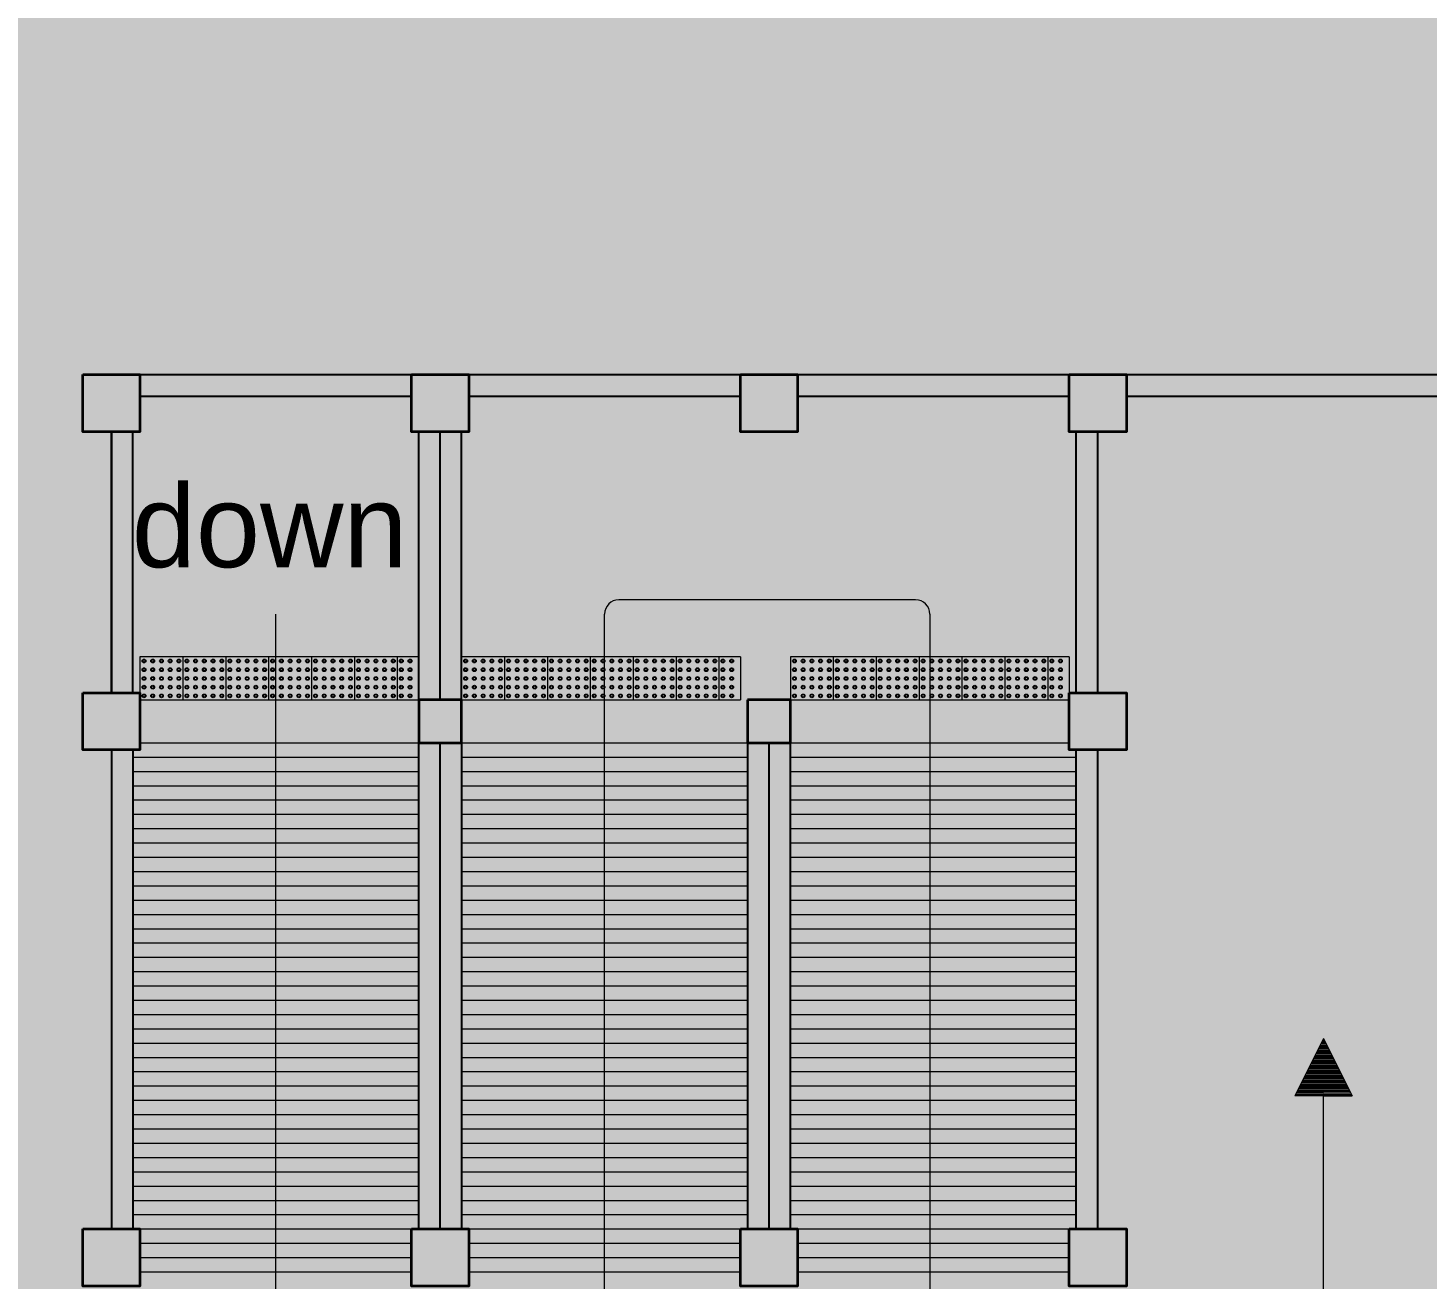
# Model space of a CAD drawing. Header units: millimetres. Extents: x -60 to 576, y -39 to 287.
# Drawn here: x 338.74 to 348.53, y 122.94 to 131.69 of the extents above; entities that cross this region are included whole.
import ezdxf

# ---------------------------------------------------------------- set-up
doc = ezdxf.new("R2010")
doc.units = ezdxf.units.MM
doc.header["$MEASUREMENT"] = 0
doc.layers.add('M-AC-TEXT', color=7, linetype='Continuous')
doc.styles.add('ar-dim-axis', font='romans.shx', dxfattribs={"width": 0.8})
doc.styles.add('OIP FONT', font='GOTHIC.TTF', dxfattribs={"height": 150})
doc.styles.add('SWISSLT175', font='swissl.ttf', dxfattribs={"height": 0.175})
doc.dimstyles.new('ar-dim-axis', dxfattribs={"dimtxt": 350, "dimasz": 250, "dimexe": 75, "dimexo": 75, "dimgap": 200, "dimtad": 1, "dimdec": 0, "dimzin": 12, "dimdsep": 46, "dimtxsty": 'ar-dim-axis', "dimblk": 'ARCHTICK', "dimcen": 120, "dimclrd": 11, "dimclre": 8, "dimclrt": 4, "dimadec": 0, "dimazin": 3, "dimtm": 1, "dimtfac": 1, "dimtdec": 0, "dimtix": 1, "dimtmove": 2, "dimatfit": 3, "dimldrblk": 'ARCHTICK', "dimfxl": 1, "dimtolj": 1, "dimtzin": 0, "dimarcsym": 1})

# ---------------------------------------------------------------- blocks, each defined once
blk = doc.blocks.new('_ARCHTICK')
at = {"color": 0, "linetype": 'ByBlock', "const_width": 0.15}
blk.add_lwpolyline([(-0.5, -0.5), (0.5, 0.5)], dxfattribs=at)

msp = doc.modelspace()

# ---------------------------------------------------------------- linework, layer by layer
at = {"color": 8, "lineweight": 25}
for p, q in [((339.523, 129.2626), (344.123, 129.2626)), ((344.123, 129.2626), (349.423, 129.2626)), ((339.523, 129.1126), (341.423, 129.1126)), ((341.823, 129.1126), (343.723, 129.1126)), ((344.123, 129.1126), (346.023, 129.1126)), ((346.423, 129.1126), (349.423, 129.1126)), ((339.323, 128.8626), (339.323, 127.0376)), ((339.323, 127.0376), (339.323, 128.8626)), ((339.473, 127.0376), (339.473, 128.8626)), ((341.473, 126.9876), (341.473, 128.8626)), ((341.623, 126.9876), (341.623, 128.8626)), ((341.773, 126.9876), (341.773, 128.8626)), ((346.073, 127.0376), (346.073, 128.8626)), ((346.223, 127.0376), (346.223, 128.8626)), ((343.773, 126.9876), (343.773, 123.2876)), ((344.073, 123.2876), (344.073, 126.9876)), ((341.473, 123.2876), (341.473, 126.6876)), ((341.623, 123.2876), (341.623, 126.6876)), ((341.773, 126.6876), (341.773, 123.2876)), ((343.923, 126.6876), (343.923, 123.2876)), ((339.323, 126.6376), (339.323, 123.2876)), ((339.473, 126.6376), (339.473, 123.2876)), ((346.073, 123.2876), (346.073, 126.6376)), ((346.223, 123.2876), (346.223, 126.6376))]:
    msp.add_line(p, q, dxfattribs=at)
at = {"color": 8, "lineweight": 9}
for p, q in [((344.948, 127.6876), (342.873, 127.6876)), ((340.473, 114.6876), (340.473, 127.5876)), ((342.773, 113.6344), (342.773, 127.5876)), ((345.048, 127.5876), (345.048, 113.6344)), ((339.823, 127.2876), (339.523, 127.2876)), ((339.523, 127.2876), (339.523, 126.9876)), ((340.123, 127.2876), (339.823, 127.2876)), ((339.823, 127.2876), (339.823, 126.9876)), ((340.423, 127.2876), (340.123, 127.2876)), ((340.123, 127.2876), (340.123, 126.9876)), ((340.723, 127.2876), (340.423, 127.2876)), ((340.423, 127.2876), (340.423, 126.9876)), ((341.023, 127.2876), (340.723, 127.2876)), ((340.723, 127.2876), (340.723, 126.9876)), ((341.023, 127.2876), (341.023, 126.9876)), ((341.323, 127.2876), (341.023, 127.2876)), ((341.323, 127.2876), (341.323, 126.9876)), ((341.473, 127.2876), (341.323, 127.2876)), ((341.473, 127.2876), (341.473, 126.9876)), ((342.073, 127.2876), (341.773, 127.2876)), ((341.773, 127.2876), (341.773, 126.9876)), ((342.373, 127.2876), (342.073, 127.2876)), ((342.073, 127.2876), (342.073, 126.9876)), ((342.673, 127.2876), (342.373, 127.2876)), ((342.373, 127.2876), (342.373, 126.9876)), ((342.973, 127.2876), (342.673, 127.2876)), ((342.673, 127.2876), (342.673, 126.9876)), ((343.273, 127.2876), (342.973, 127.2876)), ((342.973, 127.2876), (342.973, 126.9876)), ((343.573, 127.2876), (343.273, 127.2876)), ((343.273, 127.2876), (343.273, 126.9876)), ((343.723, 127.2876), (343.573, 127.2876)), ((343.573, 127.2876), (343.573, 126.9876)), ((343.723, 127.2876), (343.723, 126.9876)), ((344.373, 127.2876), (344.073, 127.2876)), ((344.073, 127.2876), (344.073, 126.9876)), ((344.673, 127.2876), (344.373, 127.2876)), ((344.373, 127.2876), (344.373, 126.9876)), ((344.973, 127.2876), (344.673, 127.2876)), ((344.673, 127.2876), (344.673, 126.9876)), ((345.273, 127.2876), (344.973, 127.2876)), ((344.973, 127.2876), (344.973, 126.9876)), ((345.573, 127.2876), (345.273, 127.2876)), ((345.273, 127.2876), (345.273, 126.9876)), ((345.873, 127.2876), (345.573, 127.2876)), ((345.573, 127.2876), (345.573, 126.9876)), ((346.023, 127.2876), (345.873, 127.2876)), ((345.873, 127.2876), (345.873, 126.9876)), ((346.023, 127.2876), (346.023, 126.9876)), ((339.523, 126.9876), (339.823, 126.9876)), ((339.823, 126.9876), (340.123, 126.9876)), ((340.123, 126.9876), (340.423, 126.9876)), ((340.423, 126.9876), (340.723, 126.9876)), ((340.723, 126.9876), (341.023, 126.9876)), ((341.023, 126.9876), (341.323, 126.9876)), ((341.323, 126.9876), (341.623, 126.9876)), ((341.773, 126.9876), (342.073, 126.9876)), ((342.073, 126.9876), (342.373, 126.9876)), ((342.373, 126.9876), (342.673, 126.9876)), ((342.673, 126.9876), (342.973, 126.9876)), ((342.973, 126.9876), (343.273, 126.9876)), ((343.273, 126.9876), (343.723, 126.9876)), ((344.073, 126.9876), (344.373, 126.9876)), ((344.373, 126.9876), (344.673, 126.9876)), ((344.673, 126.9876), (344.973, 126.9876)), ((344.973, 126.9876), (345.273, 126.9876)), ((345.273, 126.9876), (345.573, 126.9876)), ((345.573, 126.9876), (346.023, 126.9876)), ((339.523, 126.6876), (341.473, 126.6876)), ((341.773, 126.6876), (343.773, 126.6876)), ((344.073, 126.6876), (346.023, 126.6876)), ((339.473, 126.5876), (341.473, 126.5876)), ((341.773, 126.5876), (343.773, 126.5876)), ((344.073, 126.5876), (346.073, 126.5876)), ((339.473, 126.4876), (341.473, 126.4876)), ((341.773, 126.4876), (343.773, 126.4876)), ((344.073, 126.4876), (346.073, 126.4876)), ((339.473, 126.3876), (341.473, 126.3876)), ((341.773, 126.3876), (343.773, 126.3876)), ((344.073, 126.3876), (346.073, 126.3876)), ((339.473, 126.2876), (341.473, 126.2876)), ((341.773, 126.2876), (343.773, 126.2876)), ((344.073, 126.2876), (346.073, 126.2876)), ((339.473, 126.1876), (341.473, 126.1876)), ((341.773, 126.1876), (343.773, 126.1876)), ((344.073, 126.1876), (346.073, 126.1876)), ((339.473, 126.0876), (341.473, 126.0876)), ((341.773, 126.0876), (343.773, 126.0876)), ((344.073, 126.0876), (346.073, 126.0876)), ((339.473, 125.9876), (341.473, 125.9876)), ((341.773, 125.9876), (343.773, 125.9876)), ((344.073, 125.9876), (346.073, 125.9876)), ((339.473, 125.8876), (341.473, 125.8876)), ((341.773, 125.8876), (343.773, 125.8876)), ((344.073, 125.8876), (346.073, 125.8876)), ((339.473, 125.7876), (341.473, 125.7876)), ((341.773, 125.7876), (343.773, 125.7876)), ((344.073, 125.7876), (346.073, 125.7876)), ((339.473, 125.6876), (341.473, 125.6876)), ((341.773, 125.6876), (343.773, 125.6876)), ((344.073, 125.6876), (346.073, 125.6876)), ((339.473, 125.5876), (341.473, 125.5876)), ((341.773, 125.5876), (343.773, 125.5876)), ((344.073, 125.5876), (346.073, 125.5876)), ((339.473, 125.4876), (341.473, 125.4876)), ((341.773, 125.4876), (343.773, 125.4876)), ((344.073, 125.4876), (346.073, 125.4876)), ((339.473, 125.3876), (341.473, 125.3876)), ((341.773, 125.3876), (343.773, 125.3876)), ((344.073, 125.3876), (346.073, 125.3876)), ((339.473, 125.2876), (341.473, 125.2876)), ((341.773, 125.2876), (343.773, 125.2876)), ((344.073, 125.2876), (346.073, 125.2876)), ((339.473, 125.1876), (341.473, 125.1876)), ((341.773, 125.1876), (343.773, 125.1876)), ((344.073, 125.1876), (346.073, 125.1876)), ((339.473, 125.0876), (341.473, 125.0876)), ((341.773, 125.0876), (343.773, 125.0876)), ((344.073, 125.0876), (346.073, 125.0876)), ((339.473, 124.9876), (341.473, 124.9876)), ((341.773, 124.9876), (343.773, 124.9876)), ((344.073, 124.9876), (346.073, 124.9876)), ((339.473, 124.8876), (341.473, 124.8876)), ((341.773, 124.8876), (343.773, 124.8876)), ((344.073, 124.8876), (346.073, 124.8876)), ((339.473, 124.7876), (341.473, 124.7876)), ((341.773, 124.7876), (343.773, 124.7876)), ((344.073, 124.7876), (346.073, 124.7876)), ((339.473, 124.6876), (341.473, 124.6876)), ((341.773, 124.6876), (343.773, 124.6876)), ((344.073, 124.6876), (346.073, 124.6876)), ((339.473, 124.5876), (341.473, 124.5876)), ((341.773, 124.5876), (343.773, 124.5876)), ((344.073, 124.5876), (346.073, 124.5876)), ((347.8027, 124.619), (347.6027, 124.219)), ((347.8027, 124.589), (347.7877, 124.589)), ((347.8027, 124.599), (347.7927, 124.599)), ((347.8027, 124.609), (347.7977, 124.609)), ((347.8027, 124.619), (348.0027, 124.219)), ((347.8077, 124.609), (347.8027, 124.609)), ((347.8127, 124.599), (347.8027, 124.599)), ((347.8177, 124.589), (347.8027, 124.589)), ((339.473, 124.4876), (341.473, 124.4876)), ((341.773, 124.4876), (343.773, 124.4876)), ((344.073, 124.4876), (346.073, 124.4876)), ((347.8027, 124.489), (347.7377, 124.489)), ((347.8027, 124.499), (347.7427, 124.499)), ((347.8027, 124.509), (347.7477, 124.509)), ((347.8027, 124.519), (347.7527, 124.519)), ((347.8027, 124.529), (347.7577, 124.529)), ((347.8027, 124.539), (347.7627, 124.539)), ((347.8027, 124.549), (347.7677, 124.549)), ((347.8027, 124.559), (347.7727, 124.559)), ((347.8027, 124.569), (347.7777, 124.569)), ((347.8027, 124.579), (347.7827, 124.579)), ((347.8227, 124.579), (347.8027, 124.579)), ((347.8277, 124.569), (347.8027, 124.569)), ((347.8327, 124.559), (347.8027, 124.559)), ((347.8377, 124.549), (347.8027, 124.549)), ((347.8427, 124.539), (347.8027, 124.539)), ((347.8477, 124.529), (347.8027, 124.529)), ((347.8527, 124.519), (347.8027, 124.519)), ((347.8577, 124.509), (347.8027, 124.509)), ((347.8627, 124.499), (347.8027, 124.499)), ((347.8677, 124.489), (347.8027, 124.489)), ((347.8027, 124.399), (347.6927, 124.399)), ((347.8027, 124.409), (347.6977, 124.409)), ((347.8027, 124.419), (347.7027, 124.419)), ((347.8027, 124.429), (347.7077, 124.429)), ((347.8027, 124.439), (347.7127, 124.439)), ((347.8027, 124.449), (347.7177, 124.449)), ((347.8027, 124.459), (347.7227, 124.459)), ((347.8027, 124.469), (347.7277, 124.469)), ((347.8027, 124.479), (347.7327, 124.479)), ((347.8727, 124.479), (347.8027, 124.479)), ((347.8777, 124.469), (347.8027, 124.469)), ((347.8827, 124.459), (347.8027, 124.459)), ((347.8877, 124.449), (347.8027, 124.449)), ((347.8927, 124.439), (347.8027, 124.439)), ((347.8977, 124.429), (347.8027, 124.429)), ((347.9027, 124.419), (347.8027, 124.419)), ((347.9077, 124.409), (347.8027, 124.409)), ((347.9127, 124.399), (347.8027, 124.399)), ((339.473, 124.3876), (341.473, 124.3876)), ((341.773, 124.3876), (343.773, 124.3876)), ((344.073, 124.3876), (346.073, 124.3876)), ((347.8027, 124.299), (347.6427, 124.299)), ((347.8027, 124.309), (347.6477, 124.309)), ((347.8027, 124.309), (347.6477, 124.309)), ((347.8027, 124.319), (347.6527, 124.319)), ((347.8027, 124.329), (347.6577, 124.329)), ((347.8027, 124.339), (347.6627, 124.339)), ((347.8027, 124.349), (347.6677, 124.349)), ((347.8027, 124.359), (347.6727, 124.359)), ((347.8027, 124.369), (347.6777, 124.369)), ((347.8027, 124.379), (347.6827, 124.379)), ((347.8027, 124.389), (347.6877, 124.389)), ((347.9177, 124.389), (347.8027, 124.389)), ((347.9227, 124.379), (347.8027, 124.379)), ((347.9277, 124.369), (347.8027, 124.369)), ((347.9327, 124.359), (347.8027, 124.359)), ((347.9377, 124.349), (347.8027, 124.349)), ((347.9427, 124.339), (347.8027, 124.339)), ((347.9477, 124.329), (347.8027, 124.329)), ((347.9527, 124.319), (347.8027, 124.319)), ((347.9577, 124.309), (347.8027, 124.309)), ((347.9577, 124.309), (347.8027, 124.309)), ((347.9627, 124.299), (347.8027, 124.299)), ((339.473, 124.2876), (341.473, 124.2876)), ((341.773, 124.2876), (343.773, 124.2876)), ((344.073, 124.2876), (346.073, 124.2876)), ((347.8027, 124.219), (347.6027, 124.219)), ((347.8027, 124.229), (347.6077, 124.229)), ((347.8027, 124.239), (347.6127, 124.239)), ((347.8027, 124.249), (347.6177, 124.249)), ((347.8027, 124.259), (347.6227, 124.259)), ((347.8027, 124.269), (347.6277, 124.269)), ((347.8027, 124.279), (347.6327, 124.279)), ((347.8027, 124.289), (347.6377, 124.289)), ((347.9677, 124.289), (347.8027, 124.289)), ((347.9727, 124.279), (347.8027, 124.279)), ((347.9777, 124.269), (347.8027, 124.269)), ((347.9827, 124.259), (347.8027, 124.259)), ((347.9877, 124.249), (347.8027, 124.249)), ((347.8027, 124.239), (347.9927, 124.239)), ((347.8027, 124.229), (347.9977, 124.229)), ((347.8027, 116.9013), (347.8027, 124.219)), ((347.8027, 124.219), (348.0027, 124.219)), ((339.473, 124.1876), (341.473, 124.1876)), ((341.773, 124.1876), (343.773, 124.1876)), ((344.073, 124.1876), (346.073, 124.1876)), ((339.473, 124.0876), (341.473, 124.0876)), ((341.773, 124.0876), (343.773, 124.0876)), ((344.073, 124.0876), (346.073, 124.0876)), ((339.473, 123.9876), (341.473, 123.9876)), ((341.773, 123.9876), (343.773, 123.9876)), ((344.073, 123.9876), (346.073, 123.9876)), ((339.473, 123.8876), (341.473, 123.8876)), ((341.773, 123.8876), (343.773, 123.8876)), ((344.073, 123.8876), (346.073, 123.8876)), ((339.473, 123.7876), (341.473, 123.7876)), ((341.773, 123.7876), (343.773, 123.7876)), ((344.073, 123.7876), (346.073, 123.7876)), ((339.473, 123.6876), (341.473, 123.6876)), ((341.773, 123.6876), (343.773, 123.6876)), ((344.073, 123.6876), (346.073, 123.6876)), ((339.473, 123.5876), (341.473, 123.5876)), ((341.773, 123.5876), (343.773, 123.5876)), ((344.073, 123.5876), (346.073, 123.5876)), ((339.473, 123.4876), (341.473, 123.4876)), ((341.773, 123.4876), (343.773, 123.4876)), ((344.073, 123.4876), (346.073, 123.4876)), ((339.473, 123.3876), (341.473, 123.3876)), ((341.773, 123.3876), (343.773, 123.3876)), ((344.073, 123.3876), (346.073, 123.3876)), ((339.473, 123.2876), (341.473, 123.2876)), ((341.773, 123.2876), (343.773, 123.2876)), ((344.073, 123.2876), (346.073, 123.2876)), ((339.523, 123.1876), (341.423, 123.1876)), ((341.823, 123.1876), (343.723, 123.1876)), ((344.123, 123.1876), (346.023, 123.1876)), ((339.523, 123.0876), (341.423, 123.0876)), ((341.823, 123.0876), (343.723, 123.0876)), ((344.123, 123.0876), (346.023, 123.0876)), ((339.523, 122.9876), (341.423, 122.9876)), ((341.823, 122.9876), (343.723, 122.9876)), ((344.123, 122.9876), (346.023, 122.9876))]:
    msp.add_line(p, q, dxfattribs=at)
at = {"color": 8, "lineweight": 35}
for p, q in [((341.773, 126.9876), (341.473, 126.9876)), ((341.473, 126.9876), (341.473, 126.6876)), ((341.773, 126.6876), (341.773, 126.9876)), ((344.073, 126.9876), (343.773, 126.9876)), ((343.773, 126.9876), (343.773, 126.6876)), ((344.073, 126.6876), (344.073, 126.9876)), ((341.473, 126.6876), (341.773, 126.6876)), ((341.473, 126.6876), (341.773, 126.6876)), ((343.773, 126.6876), (344.073, 126.6876))]:
    msp.add_line(p, q, dxfattribs=at)
for points in [[(339.123, 129.2626), (339.523, 129.2626), (339.523, 128.8626), (339.123, 128.8626)], [(341.423, 129.2626), (341.823, 129.2626), (341.823, 128.8626), (341.423, 128.8626)], [(343.723, 129.2626), (344.123, 129.2626), (344.123, 128.8626), (343.723, 128.8626)], [(346.023, 129.2626), (346.423, 129.2626), (346.423, 128.8626), (346.023, 128.8626)], [(339.123, 127.0376), (339.523, 127.0376), (339.523, 126.6376), (339.123, 126.6376)], [(346.023, 127.0376), (346.423, 127.0376), (346.423, 126.6376), (346.023, 126.6376)], [(339.123, 123.2876), (339.523, 123.2876), (339.523, 122.8876), (339.123, 122.8876)], [(341.423, 123.2876), (341.823, 123.2876), (341.823, 122.8876), (341.423, 122.8876)], [(343.723, 123.2876), (344.123, 123.2876), (344.123, 122.8876), (343.723, 122.8876)], [(346.023, 123.2876), (346.423, 123.2876), (346.423, 122.8876), (346.023, 122.8876)]]:
    msp.add_lwpolyline(points, close=True, dxfattribs=at)
at = {"color": 8, "lineweight": 9}
for centre, radius in [((339.551, 127.2596), 0.013), ((339.551, 127.2596), 0.009), ((339.612, 127.2596), 0.013), ((339.612, 127.2596), 0.009), ((339.673, 127.2596), 0.013), ((339.673, 127.2596), 0.009), ((339.734, 127.2596), 0.013), ((339.734, 127.2596), 0.009), ((339.795, 127.2596), 0.013), ((339.795, 127.2596), 0.009), ((339.851, 127.2596), 0.013), ((339.851, 127.2596), 0.009), ((339.912, 127.2596), 0.013), ((339.912, 127.2596), 0.009), ((339.973, 127.2596), 0.013), ((339.973, 127.2596), 0.009), ((340.034, 127.2596), 0.013), ((340.034, 127.2596), 0.009), ((340.095, 127.2596), 0.013), ((340.095, 127.2596), 0.009), ((340.151, 127.2596), 0.013), ((340.151, 127.2596), 0.009), ((340.212, 127.2596), 0.013), ((340.212, 127.2596), 0.009), ((340.273, 127.2596), 0.013), ((340.273, 127.2596), 0.009), ((340.334, 127.2596), 0.013), ((340.334, 127.2596), 0.009), ((340.395, 127.2596), 0.013), ((340.395, 127.2596), 0.009), ((340.451, 127.2596), 0.013), ((340.451, 127.2596), 0.009), ((340.512, 127.2596), 0.013), ((340.512, 127.2596), 0.009), ((340.573, 127.2596), 0.013), ((340.573, 127.2596), 0.009), ((340.634, 127.2596), 0.013), ((340.634, 127.2596), 0.009), ((340.695, 127.2596), 0.013), ((340.695, 127.2596), 0.009), ((340.751, 127.2596), 0.013), ((340.751, 127.2596), 0.009), ((340.812, 127.2596), 0.013), ((340.812, 127.2596), 0.009), ((340.873, 127.2596), 0.013), ((340.873, 127.2596), 0.009), ((340.934, 127.2596), 0.013), ((340.934, 127.2596), 0.009), ((340.995, 127.2596), 0.013), ((340.995, 127.2596), 0.009), ((341.051, 127.2596), 0.013), ((341.051, 127.2596), 0.009), ((341.112, 127.2596), 0.013), ((341.112, 127.2596), 0.009), ((341.173, 127.2596), 0.013), ((341.173, 127.2596), 0.009), ((341.234, 127.2596), 0.013), ((341.234, 127.2596), 0.009), ((341.295, 127.2596), 0.013), ((341.295, 127.2596), 0.009), ((341.351, 127.2596), 0.013), ((341.351, 127.2596), 0.009), ((341.412, 127.2596), 0.013), ((341.412, 127.2596), 0.009), ((341.801, 127.2596), 0.013), ((341.801, 127.2596), 0.009), ((341.862, 127.2596), 0.013), ((341.862, 127.2596), 0.009), ((341.923, 127.2596), 0.013), ((341.923, 127.2596), 0.009), ((341.984, 127.2596), 0.013), ((341.984, 127.2596), 0.009), ((342.045, 127.2596), 0.013), ((342.045, 127.2596), 0.009), ((342.101, 127.2596), 0.013), ((342.101, 127.2596), 0.009), ((342.162, 127.2596), 0.013), ((342.162, 127.2596), 0.009), ((342.223, 127.2596), 0.013), ((342.223, 127.2596), 0.009), ((342.284, 127.2596), 0.013), ((342.284, 127.2596), 0.009), ((342.345, 127.2596), 0.013), ((342.345, 127.2596), 0.009), ((342.401, 127.2596), 0.013), ((342.401, 127.2596), 0.009), ((342.462, 127.2596), 0.013), ((342.462, 127.2596), 0.009), ((342.523, 127.2596), 0.013), ((342.523, 127.2596), 0.009), ((342.584, 127.2596), 0.013), ((342.584, 127.2596), 0.009), ((342.645, 127.2596), 0.013), ((342.645, 127.2596), 0.009), ((342.701, 127.2596), 0.013), ((342.701, 127.2596), 0.009), ((342.762, 127.2596), 0.013), ((342.762, 127.2596), 0.009), ((342.823, 127.2596), 0.013), ((342.823, 127.2596), 0.009), ((342.884, 127.2596), 0.013), ((342.884, 127.2596), 0.009), ((342.945, 127.2596), 0.013), ((342.945, 127.2596), 0.009), ((343.001, 127.2596), 0.013), ((343.001, 127.2596), 0.009), ((343.062, 127.2596), 0.013), ((343.062, 127.2596), 0.009), ((343.123, 127.2596), 0.013), ((343.123, 127.2596), 0.009), ((343.184, 127.2596), 0.013), ((343.184, 127.2596), 0.009), ((343.245, 127.2596), 0.013), ((343.245, 127.2596), 0.009), ((343.301, 127.2596), 0.013), ((343.301, 127.2596), 0.009), ((343.362, 127.2596), 0.013), ((343.362, 127.2596), 0.009), ((343.423, 127.2596), 0.013), ((343.423, 127.2596), 0.009), ((343.484, 127.2596), 0.013), ((343.484, 127.2596), 0.009), ((343.545, 127.2596), 0.013), ((343.545, 127.2596), 0.009), ((343.601, 127.2596), 0.013), ((343.601, 127.2596), 0.009), ((343.662, 127.2596), 0.013), ((343.662, 127.2596), 0.009), ((344.101, 127.2596), 0.013), ((344.101, 127.2596), 0.009), ((344.162, 127.2596), 0.013), ((344.162, 127.2596), 0.009), ((344.223, 127.2596), 0.013), ((344.223, 127.2596), 0.009), ((344.284, 127.2596), 0.013), ((344.284, 127.2596), 0.009), ((344.345, 127.2596), 0.013), ((344.345, 127.2596), 0.009), ((344.401, 127.2596), 0.013), ((344.401, 127.2596), 0.009), ((344.462, 127.2596), 0.013), ((344.462, 127.2596), 0.009), ((344.523, 127.2596), 0.013), ((344.523, 127.2596), 0.009), ((344.584, 127.2596), 0.013), ((344.584, 127.2596), 0.009), ((344.645, 127.2596), 0.013), ((344.645, 127.2596), 0.009), ((344.701, 127.2596), 0.013), ((344.701, 127.2596), 0.009), ((344.762, 127.2596), 0.013), ((344.762, 127.2596), 0.009), ((344.823, 127.2596), 0.013), ((344.823, 127.2596), 0.009), ((344.884, 127.2596), 0.013), ((344.884, 127.2596), 0.009), ((344.945, 127.2596), 0.013), ((344.945, 127.2596), 0.009), ((345.001, 127.2596), 0.013), ((345.001, 127.2596), 0.009), ((345.062, 127.2596), 0.013), ((345.062, 127.2596), 0.009), ((345.123, 127.2596), 0.013), ((345.123, 127.2596), 0.009), ((345.184, 127.2596), 0.013), ((345.184, 127.2596), 0.009), ((345.245, 127.2596), 0.013), ((345.245, 127.2596), 0.009), ((345.301, 127.2596), 0.013), ((345.301, 127.2596), 0.009), ((345.362, 127.2596), 0.013), ((345.362, 127.2596), 0.009), ((345.423, 127.2596), 0.013), ((345.423, 127.2596), 0.009), ((345.484, 127.2596), 0.013), ((345.484, 127.2596), 0.009), ((345.545, 127.2596), 0.013), ((345.545, 127.2596), 0.009), ((345.601, 127.2596), 0.013), ((345.601, 127.2596), 0.009), ((345.662, 127.2596), 0.013), ((345.662, 127.2596), 0.009), ((345.723, 127.2596), 0.013), ((345.723, 127.2596), 0.009), ((345.784, 127.2596), 0.013), ((345.784, 127.2596), 0.009), ((345.845, 127.2596), 0.013), ((345.845, 127.2596), 0.009), ((345.901, 127.2596), 0.013), ((345.901, 127.2596), 0.009), ((345.962, 127.2596), 0.013), ((345.962, 127.2596), 0.009), ((339.551, 127.1986), 0.013), ((339.551, 127.1376), 0.013), ((339.551, 127.1986), 0.009), ((339.551, 127.1376), 0.009), ((339.612, 127.1986), 0.013), ((339.612, 127.1376), 0.013), ((339.612, 127.1986), 0.009), ((339.612, 127.1376), 0.009), ((339.673, 127.1986), 0.013), ((339.673, 127.1376), 0.013), ((339.673, 127.1986), 0.009), ((339.673, 127.1376), 0.009), ((339.734, 127.1986), 0.013), ((339.734, 127.1376), 0.013), ((339.734, 127.1986), 0.009), ((339.734, 127.1376), 0.009), ((339.795, 127.1986), 0.013), ((339.795, 127.1376), 0.013), ((339.795, 127.1986), 0.009), ((339.795, 127.1376), 0.009), ((339.851, 127.1986), 0.013), ((339.851, 127.1376), 0.013), ((339.851, 127.1986), 0.009), ((339.851, 127.1376), 0.009), ((339.912, 127.1986), 0.013), ((339.912, 127.1376), 0.013), ((339.912, 127.1986), 0.009), ((339.912, 127.1376), 0.009), ((339.973, 127.1986), 0.013), ((339.973, 127.1376), 0.013), ((339.973, 127.1986), 0.009), ((339.973, 127.1376), 0.009), ((340.034, 127.1986), 0.013), ((340.034, 127.1376), 0.013), ((340.034, 127.1986), 0.009), ((340.034, 127.1376), 0.009), ((340.095, 127.1986), 0.013), ((340.095, 127.1376), 0.013), ((340.095, 127.1986), 0.009), ((340.095, 127.1376), 0.009), ((340.151, 127.1986), 0.013), ((340.151, 127.1376), 0.013), ((340.151, 127.1986), 0.009), ((340.151, 127.1376), 0.009), ((340.212, 127.1986), 0.013), ((340.212, 127.1376), 0.013), ((340.212, 127.1986), 0.009), ((340.212, 127.1376), 0.009), ((340.273, 127.1986), 0.013), ((340.273, 127.1376), 0.013), ((340.273, 127.1986), 0.009), ((340.273, 127.1376), 0.009), ((340.334, 127.1986), 0.013), ((340.334, 127.1376), 0.013), ((340.334, 127.1986), 0.009), ((340.334, 127.1376), 0.009), ((340.395, 127.1986), 0.013), ((340.395, 127.1376), 0.013), ((340.395, 127.1986), 0.009), ((340.395, 127.1376), 0.009), ((340.451, 127.1986), 0.013), ((340.451, 127.1376), 0.013), ((340.451, 127.1986), 0.009), ((340.451, 127.1376), 0.009), ((340.512, 127.1986), 0.013), ((340.512, 127.1376), 0.013), ((340.512, 127.1986), 0.009), ((340.512, 127.1376), 0.009), ((340.573, 127.1986), 0.013), ((340.573, 127.1376), 0.013), ((340.573, 127.1986), 0.009), ((340.573, 127.1376), 0.009), ((340.634, 127.1986), 0.013), ((340.634, 127.1376), 0.013), ((340.634, 127.1986), 0.009), ((340.634, 127.1376), 0.009), ((340.695, 127.1986), 0.013), ((340.695, 127.1376), 0.013), ((340.695, 127.1986), 0.009), ((340.695, 127.1376), 0.009), ((340.751, 127.1986), 0.013), ((340.751, 127.1376), 0.013), ((340.751, 127.1986), 0.009), ((340.751, 127.1376), 0.009), ((340.812, 127.1986), 0.013), ((340.812, 127.1376), 0.013), ((340.812, 127.1986), 0.009), ((340.812, 127.1376), 0.009), ((340.873, 127.1986), 0.013), ((340.873, 127.1376), 0.013), ((340.873, 127.1986), 0.009), ((340.873, 127.1376), 0.009), ((340.934, 127.1986), 0.013), ((340.934, 127.1376), 0.013), ((340.934, 127.1986), 0.009), ((340.934, 127.1376), 0.009), ((340.995, 127.1986), 0.013), ((340.995, 127.1376), 0.013), ((340.995, 127.1986), 0.009), ((340.995, 127.1376), 0.009), ((341.051, 127.1986), 0.013), ((341.051, 127.1376), 0.013), ((341.051, 127.1986), 0.009), ((341.051, 127.1376), 0.009), ((341.112, 127.1986), 0.013), ((341.112, 127.1376), 0.013), ((341.112, 127.1986), 0.009), ((341.112, 127.1376), 0.009), ((341.173, 127.1986), 0.013), ((341.173, 127.1376), 0.013), ((341.173, 127.1986), 0.009), ((341.173, 127.1376), 0.009), ((341.234, 127.1986), 0.013), ((341.234, 127.1376), 0.013), ((341.234, 127.1986), 0.009), ((341.234, 127.1376), 0.009), ((341.295, 127.1986), 0.013), ((341.295, 127.1376), 0.013), ((341.295, 127.1986), 0.009), ((341.295, 127.1376), 0.009), ((341.351, 127.1986), 0.013), ((341.351, 127.1376), 0.013), ((341.351, 127.1986), 0.009), ((341.351, 127.1376), 0.009), ((341.412, 127.1986), 0.013), ((341.412, 127.1376), 0.013), ((341.412, 127.1986), 0.009), ((341.412, 127.1376), 0.009), ((341.801, 127.1986), 0.013), ((341.801, 127.1376), 0.013), ((341.801, 127.1986), 0.009), ((341.801, 127.1376), 0.009), ((341.862, 127.1986), 0.013), ((341.862, 127.1376), 0.013), ((341.862, 127.1986), 0.009), ((341.862, 127.1376), 0.009), ((341.923, 127.1986), 0.013), ((341.923, 127.1376), 0.013), ((341.923, 127.1986), 0.009), ((341.923, 127.1376), 0.009), ((341.984, 127.1986), 0.013), ((341.984, 127.1376), 0.013), ((341.984, 127.1986), 0.009), ((341.984, 127.1376), 0.009), ((342.045, 127.1986), 0.013), ((342.045, 127.1376), 0.013), ((342.045, 127.1986), 0.009), ((342.045, 127.1376), 0.009), ((342.101, 127.1986), 0.013), ((342.101, 127.1376), 0.013), ((342.101, 127.1986), 0.009), ((342.101, 127.1376), 0.009), ((342.162, 127.1986), 0.013), ((342.162, 127.1376), 0.013), ((342.162, 127.1986), 0.009), ((342.162, 127.1376), 0.009), ((342.223, 127.1986), 0.013), ((342.223, 127.1376), 0.013), ((342.223, 127.1986), 0.009), ((342.223, 127.1376), 0.009), ((342.284, 127.1986), 0.013), ((342.284, 127.1376), 0.013), ((342.284, 127.1986), 0.009), ((342.284, 127.1376), 0.009), ((342.345, 127.1986), 0.013), ((342.345, 127.1376), 0.013), ((342.345, 127.1986), 0.009), ((342.345, 127.1376), 0.009), ((342.401, 127.1986), 0.013), ((342.401, 127.1376), 0.013), ((342.401, 127.1986), 0.009), ((342.401, 127.1376), 0.009), ((342.462, 127.1986), 0.013), ((342.462, 127.1376), 0.013), ((342.462, 127.1986), 0.009), ((342.462, 127.1376), 0.009), ((342.523, 127.1986), 0.013), ((342.523, 127.1376), 0.013), ((342.523, 127.1986), 0.009), ((342.523, 127.1376), 0.009), ((342.584, 127.1986), 0.013), ((342.584, 127.1376), 0.013), ((342.584, 127.1986), 0.009), ((342.584, 127.1376), 0.009), ((342.645, 127.1986), 0.013), ((342.645, 127.1376), 0.013), ((342.645, 127.1986), 0.009), ((342.645, 127.1376), 0.009), ((342.701, 127.1986), 0.013), ((342.701, 127.1376), 0.013), ((342.701, 127.1986), 0.009), ((342.701, 127.1376), 0.009), ((342.762, 127.1986), 0.013), ((342.762, 127.1376), 0.013), ((342.762, 127.1986), 0.009), ((342.762, 127.1376), 0.009), ((342.823, 127.1986), 0.013), ((342.823, 127.1376), 0.013), ((342.823, 127.1986), 0.009), ((342.823, 127.1376), 0.009), ((342.884, 127.1986), 0.013), ((342.884, 127.1376), 0.013), ((342.884, 127.1986), 0.009), ((342.884, 127.1376), 0.009), ((342.945, 127.1986), 0.013), ((342.945, 127.1376), 0.013), ((342.945, 127.1986), 0.009), ((342.945, 127.1376), 0.009), ((343.001, 127.1986), 0.013), ((343.001, 127.1376), 0.013), ((343.001, 127.1986), 0.009), ((343.001, 127.1376), 0.009), ((343.062, 127.1986), 0.013), ((343.062, 127.1376), 0.013), ((343.062, 127.1986), 0.009), ((343.062, 127.1376), 0.009), ((343.123, 127.1986), 0.013), ((343.123, 127.1376), 0.013), ((343.123, 127.1986), 0.009), ((343.123, 127.1376), 0.009), ((343.184, 127.1986), 0.013), ((343.184, 127.1376), 0.013), ((343.184, 127.1986), 0.009), ((343.184, 127.1376), 0.009), ((343.245, 127.1986), 0.013), ((343.245, 127.1376), 0.013), ((343.245, 127.1986), 0.009), ((343.245, 127.1376), 0.009), ((343.301, 127.1986), 0.013), ((343.301, 127.1376), 0.013), ((343.301, 127.1986), 0.009), ((343.301, 127.1376), 0.009), ((343.362, 127.1986), 0.013), ((343.362, 127.1376), 0.013), ((343.362, 127.1986), 0.009), ((343.362, 127.1376), 0.009), ((343.423, 127.1986), 0.013), ((343.423, 127.1376), 0.013), ((343.423, 127.1986), 0.009), ((343.423, 127.1376), 0.009), ((343.484, 127.1986), 0.013), ((343.484, 127.1376), 0.013), ((343.484, 127.1986), 0.009), ((343.484, 127.1376), 0.009), ((343.545, 127.1986), 0.013), ((343.545, 127.1376), 0.013), ((343.545, 127.1986), 0.009), ((343.545, 127.1376), 0.009), ((343.601, 127.1986), 0.013), ((343.601, 127.1376), 0.013), ((343.601, 127.1986), 0.009), ((343.601, 127.1376), 0.009), ((343.662, 127.1986), 0.013), ((343.662, 127.1376), 0.013), ((343.662, 127.1986), 0.009), ((343.662, 127.1376), 0.009), ((344.101, 127.1986), 0.013), ((344.101, 127.1376), 0.013), ((344.101, 127.1986), 0.009), ((344.101, 127.1376), 0.009), ((344.162, 127.1986), 0.013), ((344.162, 127.1376), 0.013), ((344.162, 127.1986), 0.009), ((344.162, 127.1376), 0.009), ((344.223, 127.1986), 0.013), ((344.223, 127.1376), 0.013), ((344.223, 127.1986), 0.009), ((344.223, 127.1376), 0.009), ((344.284, 127.1986), 0.013), ((344.284, 127.1376), 0.013), ((344.284, 127.1986), 0.009), ((344.284, 127.1376), 0.009), ((344.345, 127.1986), 0.013), ((344.345, 127.1376), 0.013), ((344.345, 127.1986), 0.009), ((344.345, 127.1376), 0.009), ((344.401, 127.1986), 0.013), ((344.401, 127.1376), 0.013), ((344.401, 127.1986), 0.009), ((344.401, 127.1376), 0.009), ((344.462, 127.1986), 0.013), ((344.462, 127.1376), 0.013), ((344.462, 127.1986), 0.009), ((344.462, 127.1376), 0.009), ((344.523, 127.1986), 0.013), ((344.523, 127.1376), 0.013), ((344.523, 127.1986), 0.009), ((344.523, 127.1376), 0.009), ((344.584, 127.1986), 0.013), ((344.584, 127.1376), 0.013), ((344.584, 127.1986), 0.009), ((344.584, 127.1376), 0.009), ((344.645, 127.1986), 0.013), ((344.645, 127.1376), 0.013), ((344.645, 127.1986), 0.009), ((344.645, 127.1376), 0.009), ((344.701, 127.1986), 0.013), ((344.701, 127.1376), 0.013), ((344.701, 127.1986), 0.009), ((344.701, 127.1376), 0.009), ((344.762, 127.1986), 0.013), ((344.762, 127.1376), 0.013), ((344.762, 127.1986), 0.009), ((344.762, 127.1376), 0.009), ((344.823, 127.1986), 0.013), ((344.823, 127.1376), 0.013), ((344.823, 127.1986), 0.009), ((344.823, 127.1376), 0.009), ((344.884, 127.1986), 0.013), ((344.884, 127.1376), 0.013), ((344.884, 127.1986), 0.009), ((344.884, 127.1376), 0.009), ((344.945, 127.1986), 0.013), ((344.945, 127.1376), 0.013), ((344.945, 127.1986), 0.009), ((344.945, 127.1376), 0.009), ((345.001, 127.1986), 0.013), ((345.001, 127.1376), 0.013), ((345.001, 127.1986), 0.009), ((345.001, 127.1376), 0.009), ((345.062, 127.1986), 0.013), ((345.062, 127.1376), 0.013), ((345.062, 127.1986), 0.009), ((345.062, 127.1376), 0.009), ((345.123, 127.1986), 0.013), ((345.123, 127.1376), 0.013), ((345.123, 127.1986), 0.009), ((345.123, 127.1376), 0.009), ((345.184, 127.1986), 0.013), ((345.184, 127.1376), 0.013), ((345.184, 127.1986), 0.009), ((345.184, 127.1376), 0.009), ((345.245, 127.1986), 0.013), ((345.245, 127.1376), 0.013), ((345.245, 127.1986), 0.009), ((345.245, 127.1376), 0.009), ((345.301, 127.1986), 0.013), ((345.301, 127.1376), 0.013), ((345.301, 127.1986), 0.009), ((345.301, 127.1376), 0.009), ((345.362, 127.1986), 0.013), ((345.362, 127.1376), 0.013), ((345.362, 127.1986), 0.009), ((345.362, 127.1376), 0.009), ((345.423, 127.1986), 0.013), ((345.423, 127.1376), 0.013), ((345.423, 127.1986), 0.009), ((345.423, 127.1376), 0.009), ((345.484, 127.1986), 0.013), ((345.484, 127.1376), 0.013), ((345.484, 127.1986), 0.009), ((345.484, 127.1376), 0.009), ((345.545, 127.1986), 0.013), ((345.545, 127.1376), 0.013), ((345.545, 127.1986), 0.009), ((345.545, 127.1376), 0.009), ((345.601, 127.1986), 0.013), ((345.601, 127.1376), 0.013), ((345.601, 127.1986), 0.009), ((345.601, 127.1376), 0.009), ((345.662, 127.1986), 0.013), ((345.662, 127.1376), 0.013), ((345.662, 127.1986), 0.009), ((345.662, 127.1376), 0.009), ((345.723, 127.1986), 0.013), ((345.723, 127.1376), 0.013), ((345.723, 127.1986), 0.009), ((345.723, 127.1376), 0.009), ((345.784, 127.1986), 0.013), ((345.784, 127.1376), 0.013), ((345.784, 127.1986), 0.009), ((345.784, 127.1376), 0.009), ((345.845, 127.1986), 0.013), ((345.845, 127.1376), 0.013), ((345.845, 127.1986), 0.009), ((345.845, 127.1376), 0.009), ((345.901, 127.1986), 0.013), ((345.901, 127.1376), 0.013), ((345.901, 127.1986), 0.009), ((345.901, 127.1376), 0.009), ((345.962, 127.1986), 0.013), ((345.962, 127.1376), 0.013), ((345.962, 127.1986), 0.009), ((345.962, 127.1376), 0.009), ((339.551, 127.0766), 0.013), ((339.551, 127.0766), 0.009), ((339.612, 127.0766), 0.013), ((339.612, 127.0766), 0.009), ((339.673, 127.0766), 0.013), ((339.673, 127.0766), 0.009), ((339.734, 127.0766), 0.013), ((339.734, 127.0766), 0.009), ((339.795, 127.0766), 0.013), ((339.795, 127.0766), 0.009), ((339.851, 127.0766), 0.013), ((339.851, 127.0766), 0.009), ((339.912, 127.0766), 0.013), ((339.912, 127.0766), 0.009), ((339.973, 127.0766), 0.013), ((339.973, 127.0766), 0.009), ((340.034, 127.0766), 0.013), ((340.034, 127.0766), 0.009), ((340.095, 127.0766), 0.013), ((340.095, 127.0766), 0.009), ((340.151, 127.0766), 0.013), ((340.151, 127.0766), 0.009), ((340.212, 127.0766), 0.013), ((340.212, 127.0766), 0.009), ((340.273, 127.0766), 0.013), ((340.273, 127.0766), 0.009), ((340.334, 127.0766), 0.013), ((340.334, 127.0766), 0.009), ((340.395, 127.0766), 0.013), ((340.395, 127.0766), 0.009), ((340.451, 127.0766), 0.013), ((340.451, 127.0766), 0.009), ((340.512, 127.0766), 0.013), ((340.512, 127.0766), 0.009), ((340.573, 127.0766), 0.013), ((340.573, 127.0766), 0.009), ((340.634, 127.0766), 0.013), ((340.634, 127.0766), 0.009), ((340.695, 127.0766), 0.013), ((340.695, 127.0766), 0.009), ((340.751, 127.0766), 0.013), ((340.751, 127.0766), 0.009), ((340.812, 127.0766), 0.013), ((340.812, 127.0766), 0.009), ((340.873, 127.0766), 0.013), ((340.873, 127.0766), 0.009), ((340.934, 127.0766), 0.013), ((340.934, 127.0766), 0.009), ((340.995, 127.0766), 0.013), ((340.995, 127.0766), 0.009), ((341.051, 127.0766), 0.013), ((341.051, 127.0766), 0.009), ((341.112, 127.0766), 0.013), ((341.112, 127.0766), 0.009), ((341.173, 127.0766), 0.013), ((341.173, 127.0766), 0.009), ((341.234, 127.0766), 0.013), ((341.234, 127.0766), 0.009), ((341.295, 127.0766), 0.013), ((341.295, 127.0766), 0.009), ((341.351, 127.0766), 0.013), ((341.351, 127.0766), 0.009), ((341.412, 127.0766), 0.013), ((341.412, 127.0766), 0.009), ((341.801, 127.0766), 0.013), ((341.801, 127.0766), 0.009), ((341.862, 127.0766), 0.013), ((341.862, 127.0766), 0.009), ((341.923, 127.0766), 0.013), ((341.923, 127.0766), 0.009), ((341.984, 127.0766), 0.013), ((341.984, 127.0766), 0.009), ((342.045, 127.0766), 0.013), ((342.045, 127.0766), 0.009), ((342.101, 127.0766), 0.013), ((342.101, 127.0766), 0.009), ((342.162, 127.0766), 0.013), ((342.162, 127.0766), 0.009), ((342.223, 127.0766), 0.013), ((342.223, 127.0766), 0.009), ((342.284, 127.0766), 0.013), ((342.284, 127.0766), 0.009), ((342.345, 127.0766), 0.013), ((342.345, 127.0766), 0.009), ((342.401, 127.0766), 0.013), ((342.401, 127.0766), 0.009), ((342.462, 127.0766), 0.013), ((342.462, 127.0766), 0.009), ((342.523, 127.0766), 0.013), ((342.523, 127.0766), 0.009), ((342.584, 127.0766), 0.013), ((342.584, 127.0766), 0.009), ((342.645, 127.0766), 0.013), ((342.645, 127.0766), 0.009), ((342.701, 127.0766), 0.013), ((342.701, 127.0766), 0.009), ((342.762, 127.0766), 0.013), ((342.762, 127.0766), 0.009), ((342.823, 127.0766), 0.013), ((342.823, 127.0766), 0.009), ((342.884, 127.0766), 0.013), ((342.884, 127.0766), 0.009), ((342.945, 127.0766), 0.013), ((342.945, 127.0766), 0.009), ((343.001, 127.0766), 0.013), ((343.001, 127.0766), 0.009), ((343.062, 127.0766), 0.013), ((343.062, 127.0766), 0.009), ((343.123, 127.0766), 0.013), ((343.123, 127.0766), 0.009), ((343.184, 127.0766), 0.013), ((343.184, 127.0766), 0.009), ((343.245, 127.0766), 0.013), ((343.245, 127.0766), 0.009), ((343.301, 127.0766), 0.013), ((343.301, 127.0766), 0.009), ((343.362, 127.0766), 0.013), ((343.362, 127.0766), 0.009), ((343.423, 127.0766), 0.013), ((343.423, 127.0766), 0.009), ((343.484, 127.0766), 0.013), ((343.484, 127.0766), 0.009), ((343.545, 127.0766), 0.013), ((343.545, 127.0766), 0.009), ((343.601, 127.0766), 0.013), ((343.601, 127.0766), 0.009), ((343.662, 127.0766), 0.013), ((343.662, 127.0766), 0.009), ((344.101, 127.0766), 0.013), ((344.101, 127.0766), 0.009), ((344.162, 127.0766), 0.013), ((344.162, 127.0766), 0.009), ((344.223, 127.0766), 0.013), ((344.223, 127.0766), 0.009), ((344.284, 127.0766), 0.013), ((344.284, 127.0766), 0.009), ((344.345, 127.0766), 0.013), ((344.345, 127.0766), 0.009), ((344.401, 127.0766), 0.013), ((344.401, 127.0766), 0.009), ((344.462, 127.0766), 0.013), ((344.462, 127.0766), 0.009), ((344.523, 127.0766), 0.013), ((344.523, 127.0766), 0.009), ((344.584, 127.0766), 0.013), ((344.584, 127.0766), 0.009), ((344.645, 127.0766), 0.013), ((344.645, 127.0766), 0.009), ((344.701, 127.0766), 0.013), ((344.701, 127.0766), 0.009), ((344.762, 127.0766), 0.013), ((344.762, 127.0766), 0.009), ((344.823, 127.0766), 0.013), ((344.823, 127.0766), 0.009), ((344.884, 127.0766), 0.013), ((344.884, 127.0766), 0.009), ((344.945, 127.0766), 0.013), ((344.945, 127.0766), 0.009), ((345.001, 127.0766), 0.013), ((345.001, 127.0766), 0.009), ((345.062, 127.0766), 0.013), ((345.062, 127.0766), 0.009), ((345.123, 127.0766), 0.013), ((345.123, 127.0766), 0.009), ((345.184, 127.0766), 0.013), ((345.184, 127.0766), 0.009), ((345.245, 127.0766), 0.013), ((345.245, 127.0766), 0.009), ((345.301, 127.0766), 0.013), ((345.301, 127.0766), 0.009), ((345.362, 127.0766), 0.013), ((345.362, 127.0766), 0.009), ((345.423, 127.0766), 0.013), ((345.423, 127.0766), 0.009), ((345.484, 127.0766), 0.013), ((345.484, 127.0766), 0.009), ((345.545, 127.0766), 0.013), ((345.545, 127.0766), 0.009), ((345.601, 127.0766), 0.013), ((345.601, 127.0766), 0.009), ((345.662, 127.0766), 0.013), ((345.662, 127.0766), 0.009), ((345.723, 127.0766), 0.013), ((345.723, 127.0766), 0.009), ((345.784, 127.0766), 0.013), ((345.784, 127.0766), 0.009), ((345.845, 127.0766), 0.013), ((345.845, 127.0766), 0.009), ((345.901, 127.0766), 0.013), ((345.901, 127.0766), 0.009), ((345.962, 127.0766), 0.013), ((345.962, 127.0766), 0.009), ((339.551, 127.0156), 0.013), ((339.551, 127.0156), 0.009), ((339.612, 127.0156), 0.013), ((339.612, 127.0156), 0.009), ((339.673, 127.0156), 0.013), ((339.673, 127.0156), 0.009), ((339.734, 127.0156), 0.013), ((339.734, 127.0156), 0.009), ((339.795, 127.0156), 0.013), ((339.795, 127.0156), 0.009), ((339.851, 127.0156), 0.013), ((339.851, 127.0156), 0.009), ((339.912, 127.0156), 0.013), ((339.912, 127.0156), 0.009), ((339.973, 127.0156), 0.013), ((339.973, 127.0156), 0.009), ((340.034, 127.0156), 0.013), ((340.034, 127.0156), 0.009), ((340.095, 127.0156), 0.013), ((340.095, 127.0156), 0.009), ((340.151, 127.0156), 0.013), ((340.151, 127.0156), 0.009), ((340.212, 127.0156), 0.013), ((340.212, 127.0156), 0.009), ((340.273, 127.0156), 0.013), ((340.273, 127.0156), 0.009), ((340.334, 127.0156), 0.013), ((340.334, 127.0156), 0.009), ((340.395, 127.0156), 0.013), ((340.395, 127.0156), 0.009), ((340.451, 127.0156), 0.013), ((340.451, 127.0156), 0.009), ((340.512, 127.0156), 0.013), ((340.512, 127.0156), 0.009), ((340.573, 127.0156), 0.013), ((340.573, 127.0156), 0.009), ((340.634, 127.0156), 0.013), ((340.634, 127.0156), 0.009), ((340.695, 127.0156), 0.013), ((340.695, 127.0156), 0.009), ((340.751, 127.0156), 0.013), ((340.751, 127.0156), 0.009), ((340.812, 127.0156), 0.013), ((340.812, 127.0156), 0.009), ((340.873, 127.0156), 0.013), ((340.873, 127.0156), 0.009), ((340.934, 127.0156), 0.013), ((340.934, 127.0156), 0.009), ((340.995, 127.0156), 0.013), ((340.995, 127.0156), 0.009), ((341.051, 127.0156), 0.013), ((341.051, 127.0156), 0.009), ((341.112, 127.0156), 0.013), ((341.112, 127.0156), 0.009), ((341.173, 127.0156), 0.013), ((341.173, 127.0156), 0.009), ((341.234, 127.0156), 0.013), ((341.234, 127.0156), 0.009), ((341.295, 127.0156), 0.013), ((341.295, 127.0156), 0.009), ((341.351, 127.0156), 0.013), ((341.351, 127.0156), 0.009), ((341.412, 127.0156), 0.013), ((341.412, 127.0156), 0.009), ((341.801, 127.0156), 0.013), ((341.801, 127.0156), 0.009), ((341.862, 127.0156), 0.013), ((341.862, 127.0156), 0.009), ((341.923, 127.0156), 0.013), ((341.923, 127.0156), 0.009), ((341.984, 127.0156), 0.013), ((341.984, 127.0156), 0.009), ((342.045, 127.0156), 0.013), ((342.045, 127.0156), 0.009), ((342.101, 127.0156), 0.013), ((342.101, 127.0156), 0.009), ((342.162, 127.0156), 0.013), ((342.162, 127.0156), 0.009), ((342.223, 127.0156), 0.013), ((342.223, 127.0156), 0.009), ((342.284, 127.0156), 0.013), ((342.284, 127.0156), 0.009), ((342.345, 127.0156), 0.013), ((342.345, 127.0156), 0.009), ((342.401, 127.0156), 0.013), ((342.401, 127.0156), 0.009), ((342.462, 127.0156), 0.013), ((342.462, 127.0156), 0.009), ((342.523, 127.0156), 0.013), ((342.523, 127.0156), 0.009), ((342.584, 127.0156), 0.013), ((342.584, 127.0156), 0.009), ((342.645, 127.0156), 0.013), ((342.645, 127.0156), 0.009), ((342.701, 127.0156), 0.013), ((342.701, 127.0156), 0.009), ((342.762, 127.0156), 0.013), ((342.762, 127.0156), 0.009), ((342.823, 127.0156), 0.013), ((342.823, 127.0156), 0.009), ((342.884, 127.0156), 0.013), ((342.884, 127.0156), 0.009), ((342.945, 127.0156), 0.013), ((342.945, 127.0156), 0.009), ((343.001, 127.0156), 0.013), ((343.001, 127.0156), 0.009), ((343.062, 127.0156), 0.013), ((343.062, 127.0156), 0.009), ((343.123, 127.0156), 0.013), ((343.123, 127.0156), 0.009), ((343.184, 127.0156), 0.013), ((343.184, 127.0156), 0.009), ((343.245, 127.0156), 0.013), ((343.245, 127.0156), 0.009), ((343.301, 127.0156), 0.013), ((343.301, 127.0156), 0.009), ((343.362, 127.0156), 0.013), ((343.362, 127.0156), 0.009), ((343.423, 127.0156), 0.013), ((343.423, 127.0156), 0.009), ((343.484, 127.0156), 0.013), ((343.484, 127.0156), 0.009), ((343.545, 127.0156), 0.013), ((343.545, 127.0156), 0.009), ((343.601, 127.0156), 0.013), ((343.601, 127.0156), 0.009), ((343.662, 127.0156), 0.013), ((343.662, 127.0156), 0.009), ((344.101, 127.0156), 0.013), ((344.101, 127.0156), 0.009), ((344.162, 127.0156), 0.013), ((344.162, 127.0156), 0.009), ((344.223, 127.0156), 0.013), ((344.223, 127.0156), 0.009), ((344.284, 127.0156), 0.013), ((344.284, 127.0156), 0.009), ((344.345, 127.0156), 0.013), ((344.345, 127.0156), 0.009), ((344.401, 127.0156), 0.013), ((344.401, 127.0156), 0.009), ((344.462, 127.0156), 0.013), ((344.462, 127.0156), 0.009), ((344.523, 127.0156), 0.013), ((344.523, 127.0156), 0.009), ((344.584, 127.0156), 0.013), ((344.584, 127.0156), 0.009), ((344.645, 127.0156), 0.013), ((344.645, 127.0156), 0.009), ((344.701, 127.0156), 0.013), ((344.701, 127.0156), 0.009), ((344.762, 127.0156), 0.013), ((344.762, 127.0156), 0.009), ((344.823, 127.0156), 0.013), ((344.823, 127.0156), 0.009), ((344.884, 127.0156), 0.013), ((344.884, 127.0156), 0.009), ((344.945, 127.0156), 0.013), ((344.945, 127.0156), 0.009), ((345.001, 127.0156), 0.013), ((345.001, 127.0156), 0.009), ((345.062, 127.0156), 0.013), ((345.062, 127.0156), 0.009), ((345.123, 127.0156), 0.013), ((345.123, 127.0156), 0.009), ((345.184, 127.0156), 0.013), ((345.184, 127.0156), 0.009), ((345.245, 127.0156), 0.013), ((345.245, 127.0156), 0.009), ((345.301, 127.0156), 0.013), ((345.301, 127.0156), 0.009), ((345.362, 127.0156), 0.013), ((345.362, 127.0156), 0.009), ((345.423, 127.0156), 0.013), ((345.423, 127.0156), 0.009), ((345.484, 127.0156), 0.013), ((345.484, 127.0156), 0.009), ((345.545, 127.0156), 0.013), ((345.545, 127.0156), 0.009), ((345.601, 127.0156), 0.013), ((345.601, 127.0156), 0.009), ((345.662, 127.0156), 0.013), ((345.662, 127.0156), 0.009), ((345.723, 127.0156), 0.013), ((345.723, 127.0156), 0.009), ((345.784, 127.0156), 0.013), ((345.784, 127.0156), 0.009), ((345.845, 127.0156), 0.013), ((345.845, 127.0156), 0.009), ((345.901, 127.0156), 0.013), ((345.901, 127.0156), 0.009), ((345.962, 127.0156), 0.013), ((345.962, 127.0156), 0.009)]:
    msp.add_circle(centre, radius, dxfattribs=at)
for centre, start, end in [((342.873, 127.5876), 90, 180), ((344.948, 127.5876), 0, 90)]:
    msp.add_arc(centre, 0.1, start, end, dxfattribs=at)

# ---------------------------------------------------------------- texts
at = {"color": 8, "lineweight": -2, "ltscale": 0.4, "insert": (340.43, 128.2001), "char_height": 0.57785, "width": 0.904674, "attachment_point": 5, "line_spacing_factor": 0.9, "style": 'SWISSLT175'}
msp.add_mtext('down', dxfattribs=at)

# ---------------------------------------------------------------- leaders
at = {"layer": 'M-AC-TEXT', "annotation_type": 0, "has_hookline": 1, "text_width": 1.4598}
for points, hookline_direction in [([(361.1154, 128.9151), (360.9887, 129.1631), (360.6127, 129.1643)], 1), ([(262.8966, 128.194), (263.0233, 128.442), (263.3992, 128.4431)], 0), ([(376.1184, 126.1084), (375.9917, 126.3564), (375.6158, 126.3576)], 1), ([(368.1674, 125.5479), (368.0407, 125.7958), (367.6648, 125.797)], 1), ([(284.4504, 122.3541), (284.5771, 122.6021), (284.953, 122.6032)], 0), ([(284.4612, 120.8409), (284.5879, 121.0889), (284.9638, 121.0901)], 0), ([(166.3088, 117.8575), (166.4354, 118.1055), (166.8114, 118.1067)], 0), ([(376.1127, 115.3461), (375.986, 115.594), (375.6101, 115.5952)], 1), ([(257.9638, 108.3432), (258.0904, 108.5912), (258.4664, 108.5924)], 0), ([(263.9584, 108.329), (264.085, 108.577), (264.461, 108.5781)], 0), ([(250.8068, 107.2159), (250.9335, 107.4639), (251.3094, 107.4651)], 0), ([(354.2656, 106.3453), (354.1389, 106.5933), (353.763, 106.5945)], 1), ([(178.877, 105.216), (179.0037, 105.464), (179.3796, 105.4652)], 0), ([(395.2208, 100.3708), (395.0942, 100.6188), (394.7182, 100.62)], 1), ([(255.0288, 138.6307), (255.1555, 138.3827), (255.5314, 138.3839)], 0), ([(270.6571, 138.6497), (270.7837, 138.4017), (271.1597, 138.4029)], 0), ([(250.8099, 135.9244), (250.9366, 135.6764), (251.3125, 135.6776)], 0), ([(354.265, 135.0297), (354.1383, 134.7817), (353.7624, 134.7829)], 1), ([(250.8628, 129.7735), (250.9895, 129.5255), (251.3654, 129.5267)], 0), ([(376.1146, 126.0409), (375.9879, 125.7929), (375.612, 125.7941)], 1)]:
    msp.add_leader(points, dimstyle='ar-dim-axis', override={"dimtxt": 150, "dimasz": 150, "dimgap": 200, "dimtad": 0, "dimtih": 1, "dimtoh": 1, "dimtxsty": 'OIP FONT', "dimclrd": 256, "dimclre": 256, "dimclrt": 256, "dimfxl": 0.2, "dimfxlon": 1, "dimlwd": 65535, "dimlwe": 65535}, dxfattribs=dict(at, hookline_direction=hookline_direction))

doc.saveas('drawing.dxf')
